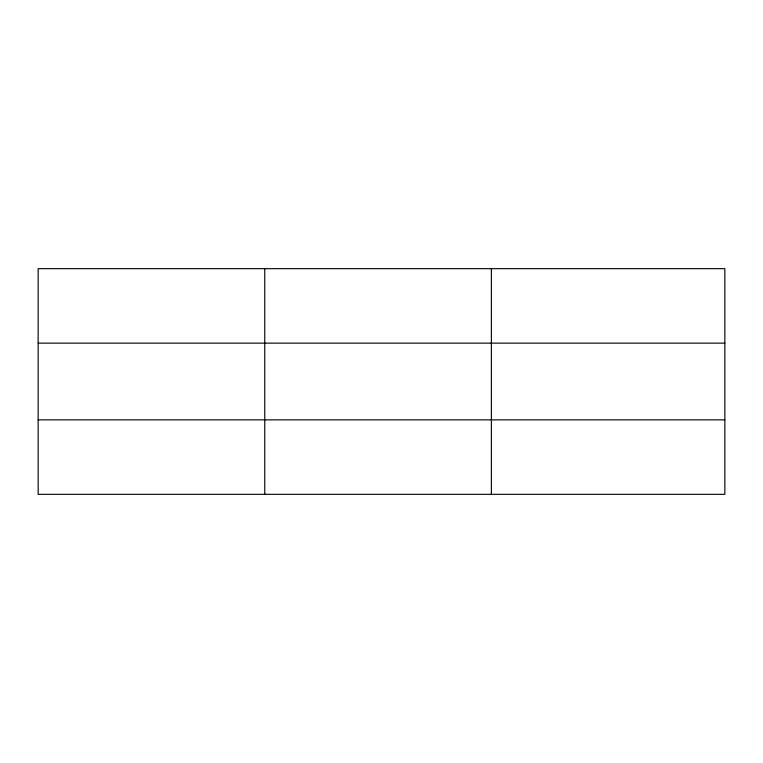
<?xml version="1.0" encoding="UTF-8"?>
<svg xmlns="http://www.w3.org/2000/svg" width="763" height="763" viewBox="0 0 763 763"><rect width="100%" height="100%" fill="white"/><g stroke="black" fill="none" stroke-linecap="round" stroke-linejoin="round"><path stroke-width="1.14" d="M264.761 494.329L264.761 268.671M491.372 494.329L491.372 268.671M724.85 343.14L724.85 268.671L38.15 268.671L38.15 494.329L724.85 494.329L724.85 343.14L38.15 343.14M38.15 419.86L724.85 419.86"/></g></svg>
